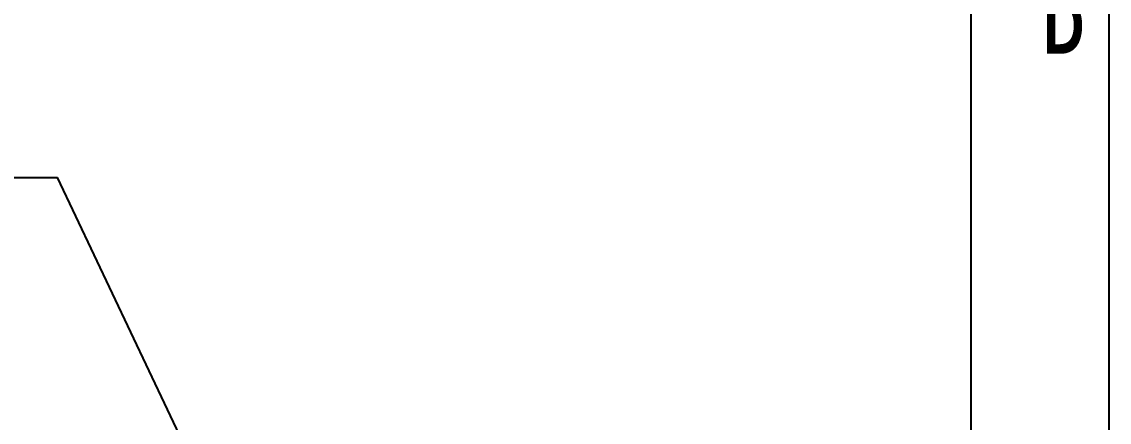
# Model space of a CAD drawing. Header units: millimetres. Extents: x 0 to 210, y 0 to 297.
# Drawn here: x 170.67 to 210, y 208.73 to 223.2 of the extents above; entities that cross this region are included whole.
import ezdxf

# ---------------------------------------------------------------- set-up
doc = ezdxf.new("R2010")
doc.units = ezdxf.units.MM
doc.layers.add('图框', color=7, linetype='Continuous')
doc.layers.add('根据设置的颜色创建', color=7, linetype='Continuous', lineweight=25)
doc.styles.add('SLDTEXTSTYLE0', font='TXT', dxfattribs={"width": 0.7, "bigfont": 'bigfont'})
doc.styles.add('SLDTEXTSTYLE5', font='TXT', dxfattribs={"width": 0.7})
doc.dimstyles.new('SLDDIMSTYLE5', dxfattribs={"dimtxt": 0.18, "dimasz": 4.08, "dimexe": 0, "dimexo": 0.0625, "dimgap": 0, "dimtad": 0, "dimtih": 1, "dimtoh": 1, "dimdec": 0, "dimrnd": 1e-09, "dimzin": 0, "dimdsep": 46, "dimtxsty": 'Standard', "dimsah": 1, "dimcen": 0.09, "dimadec": 0, "dimazin": 0, "dimtfac": 4.08, "dimtdec": 0, "dimtofl": 0, "dimtmove": 0, "dimatfit": 3, "dimfxl": 0, "dimfrac": 2, "dimtolj": 1, "dimtzin": 0, "dimarcsym": 0})

# ---------------------------------------------------------------- blocks, each defined once
blk = doc.blocks.new('SW_NOTE_0_3')
at = {"layer": '根据设置的颜色创建', "color": 0}
blk.add_line((-12.38, 0), (0, 0), dxfattribs=at)
at = {"layer": '根据设置的颜色创建', "color": 0, "insert": (-12.855, 4.594), "char_height": 3.5, "attachment_point": 1, "style": 'SLDTEXTSTYLE0'}
blk.add_mtext('激光打标', dxfattribs=at)

msp = doc.modelspace()

# ---------------------------------------------------------------- linework, layer by layer
at = {"layer": '图框'}
msp.add_line((210, 0), (210, 297), dxfattribs=at)
at = {"layer": '图框', "lineweight": 25}
msp.add_line((205, 4.973), (205, 292), dxfattribs=at)

# ---------------------------------------------------------------- block references
at = {"layer": '根据设置的颜色创建'}
msp.add_blockref('SW_NOTE_0_3', (171.959, 217.568), dxfattribs=at)

# ---------------------------------------------------------------- texts
at = {"layer": '图框', "insert": (208.32, 225.541), "char_height": 3.5, "attachment_point": 2, "style": 'SLDTEXTSTYLE5'}
msp.add_mtext('B', dxfattribs=at)

# ---------------------------------------------------------------- leaders
at = {"layer": '根据设置的颜色创建'}
msp.add_leader([(186.101, 187.83), (171.959, 217.568)], dimstyle='SLDDIMSTYLE5', dxfattribs=at)

doc.saveas('drawing.dxf')
